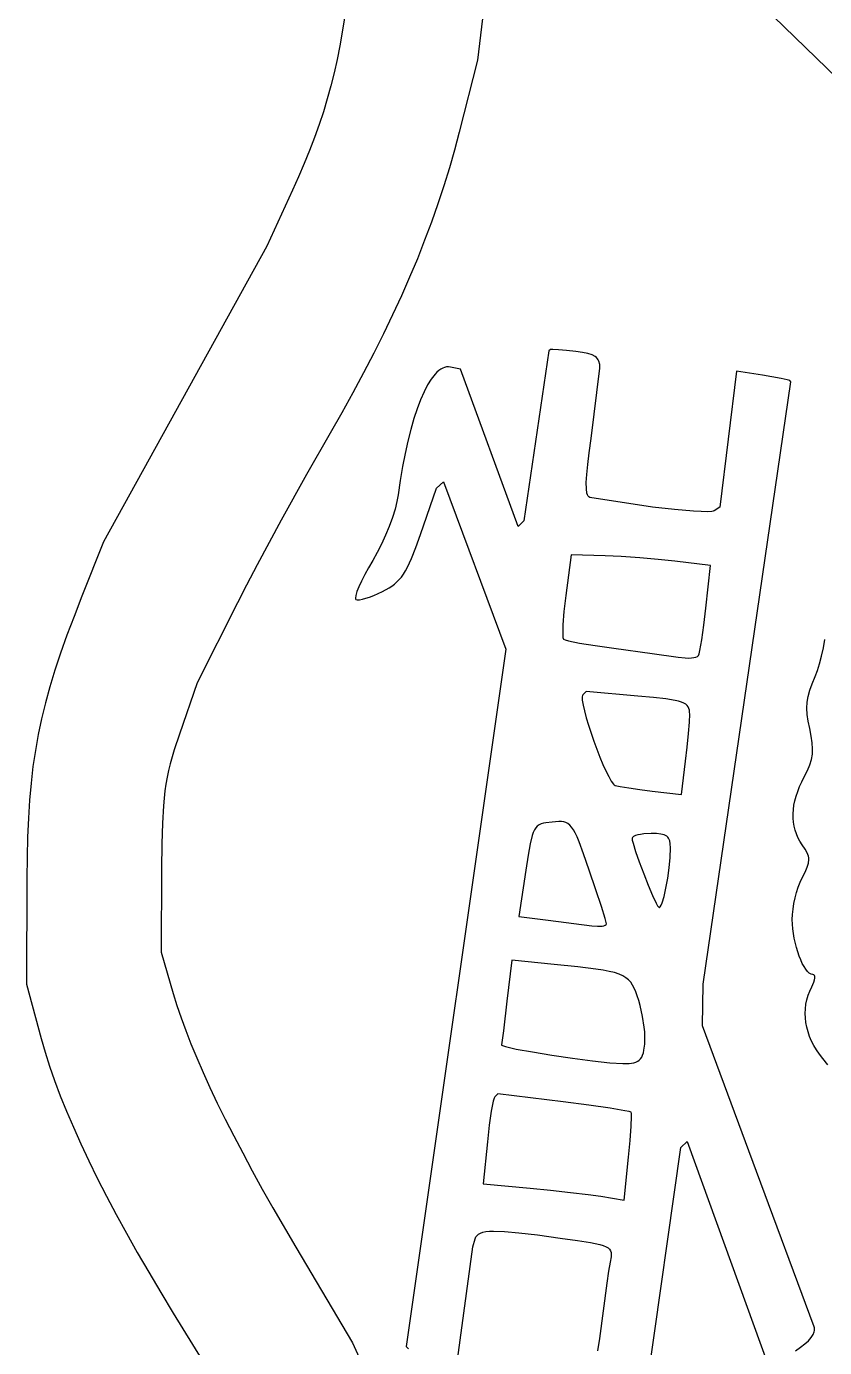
# Model space of a CAD drawing. Header units: millimetres. Extents: x 0.12 to 5.91, y 0.11 to 5.91.
# Drawn here: x 0.118 to 1.325, y 2.273 to 4.272 of the extents above; entities that cross this region are included whole.
import ezdxf

# ---------------------------------------------------------------- set-up
doc = ezdxf.new("R2010")
doc.units = ezdxf.units.MM
doc.header["$MEASUREMENT"] = 0

msp = doc.modelspace()

# ---------------------------------------------------------------- linework, layer by layer
at = {"flags": 128}
for points in [[(1.586899, 3.958127), (1.118833, 4.4127)], [(0.820101, 4.389519), (0.799964, 4.220927), (0.772435, 4.111922), (0.765322, 4.084953), (0.757583, 4.057911), (0.749207, 4.030769), (0.740181, 4.003499), (0.730496, 3.976075), (0.720138, 3.948469), (0.709096, 3.920654), (0.697358, 3.892603), (0.684914, 3.86429), (0.67175, 3.835686), (0.657856, 3.806765), (0.643221, 3.7775), (0.627831, 3.747863), (0.611676, 3.717828), (0.594744, 3.687367), (0.577024, 3.656453), (0.541574, 3.594237), (0.503362, 3.525083), (0.466982, 3.457418), (0.450914, 3.426776), (0.437027, 3.399667), (0.375911, 3.27849), (0.349391, 3.200938), (0.341545, 3.177142), (0.335379, 3.15593), (0.332861, 3.145816), (0.330687, 3.135775), (0.32883, 3.125616), (0.327266, 3.115148), (0.325968, 3.10418), (0.324912, 3.092522), (0.323421, 3.066367), (0.322589, 3.035156), (0.322212, 2.997362), (0.321553, 2.871338), (0.339936, 2.808327), (0.34542, 2.790513), (0.351714, 2.77188), (0.35882, 2.752427), (0.366739, 2.732154), (0.375469, 2.711059), (0.385012, 2.689143), (0.395367, 2.666405), (0.406536, 2.642844), (0.418518, 2.618459), (0.431314, 2.59325), (0.444924, 2.567216), (0.459348, 2.540356), (0.474587, 2.512671), (0.490641, 2.484158), (0.525195, 2.424651), (0.610772, 2.279998), (0.641936, 2.21214)], [(0.598896, 4.285179), (0.595541, 4.263548), (0.591825, 4.24251), (0.587723, 4.221974), (0.583211, 4.201848), (0.578266, 4.182041), (0.572864, 4.162463), (0.56698, 4.143022), (0.560592, 4.123627), (0.553674, 4.104187), (0.546203, 4.08461), (0.538156, 4.064807), (0.529507, 4.044686), (0.520234, 4.024155), (0.481258, 3.939793), (0.234668, 3.492366), (0.201759, 3.409663), (0.18991, 3.37937), (0.179187, 3.350783), (0.169537, 3.323641), (0.160911, 3.29768), (0.153257, 3.272639), (0.146523, 3.248255), (0.14066, 3.224265), (0.135614, 3.200408), (0.131337, 3.17642), (0.127775, 3.15204), (0.124879, 3.127005), (0.122596, 3.101053), (0.120877, 3.07392), (0.119669, 3.045346), (0.118922, 3.015067), (0.118585, 2.98282), (0.117866, 2.822868), (0.140179, 2.740468), (0.146079, 2.719949), (0.152868, 2.698679), (0.160544, 2.676663), (0.169105, 2.653905), (0.178547, 2.630412), (0.188869, 2.606189), (0.200068, 2.581241), (0.212141, 2.555572), (0.225085, 2.52919), (0.238899, 2.502098), (0.25358, 2.474302), (0.269125, 2.445807), (0.285531, 2.416618), (0.302797, 2.386742), (0.320919, 2.356182), (0.339895, 2.324945), (0.423342, 2.189148)], [(1.281118, 2.267881), (1.288846, 2.273168), (1.295384, 2.278267), (1.300724, 2.283165), (1.304856, 2.28785), (1.307772, 2.292311), (1.309463, 2.296537), (1.309846, 2.298557), (1.309919, 2.300515), (1.309681, 2.302407), (1.309132, 2.304234), (1.221938, 2.539125), (1.140471, 2.759475), (1.141157, 2.822868), (1.273909, 3.734113), (1.272261, 3.736093), (1.268522, 3.737357), (1.259559, 3.739336), (1.231332, 3.744354), (1.19205, 3.750635), (1.166606, 3.544401), (1.157821, 3.538971), (1.156489, 3.538477), (1.154337, 3.538111), (1.147762, 3.537753), (1.138477, 3.537874), (1.126866, 3.538449), (1.098187, 3.540868), (1.064777, 3.544819), (0.96985, 3.55942), (0.968513, 3.560138), (0.96737, 3.561409), (0.966421, 3.563254), (0.965669, 3.565692), (0.964752, 3.572427), (0.964623, 3.581773), (0.965286, 3.593888), (0.966744, 3.60893), (0.969003, 3.627057), (0.972065, 3.648429), (0.985156, 3.754864), (0.984856, 3.760613), (0.98371, 3.765371), (0.982763, 3.767418), (0.981537, 3.769264), (0.98001, 3.770926), (0.97816, 3.772418), (0.973398, 3.774958), (0.967072, 3.777009), (0.959004, 3.778697), (0.949013, 3.780147), (0.934721, 3.781774), (0.92268, 3.782856), (0.914156, 3.783297), (0.91161, 3.783248), (0.910417, 3.783004), (0.908174, 3.781329), (0.870357, 3.523779), (0.8617, 3.515122), (0.774556, 3.753501), (0.759044, 3.756585), (0.756154, 3.756908), (0.753257, 3.756735), (0.750356, 3.756074), (0.747455, 3.754935), (0.744556, 3.753325), (0.741664, 3.751253), (0.738782, 3.748728), (0.735914, 3.745758), (0.73023, 3.738517), (0.724643, 3.7296), (0.719178, 3.719074), (0.713865, 3.707007), (0.70873, 3.693468), (0.703802, 3.678525), (0.699109, 3.662245), (0.694678, 3.644698), (0.690538, 3.625952), (0.686715, 3.606074), (0.683239, 3.585133), (0.680136, 3.563197), (0.678294, 3.552952), (0.675315, 3.541352), (0.671341, 3.528764), (0.666516, 3.515558), (0.660983, 3.502103), (0.654886, 3.488767), (0.648367, 3.47592), (0.641571, 3.463931), (0.635143, 3.452916), (0.629434, 3.442462), (0.62455, 3.432811), (0.620594, 3.424203), (0.61767, 3.416881), (0.615883, 3.411085), (0.615337, 3.407058), (0.615562, 3.405783), (0.616137, 3.405041), (0.618281, 3.404471), (0.621588, 3.404592), (0.625892, 3.405354), (0.631028, 3.406709), (0.63683, 3.408606), (0.643131, 3.410996), (0.65657, 3.41706), (0.666255, 3.422368), (0.670532, 3.425164), (0.674491, 3.428145), (0.67818, 3.431381), (0.681644, 3.434941), (0.684927, 3.438893), (0.688077, 3.443306), (0.691139, 3.448248), (0.694157, 3.45379), (0.70025, 3.466944), (0.706719, 3.483317), (0.713931, 3.503461), (0.738166, 3.573326), (0.748563, 3.582941), (0.843009, 3.329694), (0.692365, 2.274098), (0.695878, 2.270642)], [(1.145373, 3.391568), (1.152247, 3.456176), (1.098431, 3.4629), (1.073486, 3.465619), (1.045349, 3.468052), (1.017469, 3.469934), (0.993296, 3.470998), (0.941976, 3.472372), (0.933652, 3.411105), (0.930801, 3.386935), (0.929192, 3.366416), (0.928889, 3.358204), (0.92894, 3.351717), (0.929358, 3.347228), (0.930158, 3.345008), (0.932583, 3.343852), (0.937655, 3.342414), (0.954495, 3.338924), (0.978184, 3.334994), (1.006224, 3.331081), (1.064255, 3.323345), (1.103743, 3.31752), (1.114282, 3.316335), (1.119137, 3.31622), (1.123549, 3.316409), (1.127393, 3.316893), (1.130543, 3.31766), (1.132874, 3.318702), (1.134262, 3.320008), (1.135253, 3.322723), (1.136449, 3.327805), (1.139273, 3.343897), (1.142369, 3.365934), (1.145373, 3.391568)], [(1.330013, 2.700624), (1.322168, 2.710353), (1.317183, 2.716676), (1.312707, 2.723176), (1.308743, 2.729829), (1.305296, 2.73661), (1.302368, 2.743492), (1.299965, 2.750451), (1.29809, 2.757461), (1.296746, 2.764496), (1.295939, 2.771532), (1.295671, 2.778543), (1.295946, 2.785503), (1.296769, 2.792387), (1.298143, 2.79917), (1.300072, 2.805827), (1.302561, 2.812331), (1.305612, 2.818658), (1.307455, 2.822425), (1.308839, 2.825939), (1.30976, 2.829123), (1.310209, 2.831901), (1.31018, 2.834195), (1.309669, 2.835929), (1.308667, 2.837026), (1.307168, 2.837409), (1.304568, 2.837941), (1.301914, 2.839482), (1.299235, 2.84195), (1.296563, 2.845261), (1.293928, 2.849333), (1.291361, 2.854085), (1.288893, 2.859432), (1.286554, 2.865292), (1.282388, 2.878223), (1.279108, 2.892216), (1.277877, 2.899405), (1.276959, 2.906611), (1.276386, 2.913752), (1.276189, 2.920746), (1.276493, 2.928156), (1.277366, 2.936207), (1.278745, 2.944641), (1.280571, 2.953201), (1.282781, 2.961629), (1.285314, 2.969668), (1.28811, 2.977061), (1.291107, 2.983549), (1.295512, 2.992372), (1.29866, 2.999643), (1.300548, 3.005772), (1.301177, 3.01117), (1.30102, 3.013724), (1.300548, 3.01625), (1.29866, 3.021423), (1.295512, 3.027101), (1.291107, 3.033695), (1.287706, 3.038974), (1.284787, 3.044415), (1.282349, 3.050015), (1.280391, 3.055774), (1.278914, 3.061689), (1.277918, 3.06776), (1.277403, 3.073983), (1.277368, 3.080358), (1.277814, 3.086883), (1.27874, 3.093556), (1.280146, 3.100376), (1.282033, 3.107341), (1.284401, 3.114448), (1.287248, 3.121698), (1.290576, 3.129087), (1.294384, 3.136615), (1.299079, 3.145987), (1.302643, 3.154552), (1.305117, 3.162675), (1.306541, 3.170721), (1.306958, 3.179053), (1.306408, 3.188037), (1.304932, 3.198038), (1.30257, 3.209419), (1.300241, 3.220764), (1.298793, 3.230948), (1.298264, 3.240338), (1.298692, 3.249304), (1.300116, 3.258213), (1.302573, 3.267434), (1.306102, 3.277335), (1.310741, 3.288284), (1.314244, 3.297155), (1.317539, 3.307563), (1.320553, 3.319126), (1.323211, 3.331465), (1.32544, 3.344199)], [(1.120999, 3.231192), (1.120915, 3.234513), (1.120581, 3.237483), (1.119911, 3.240132), (1.118823, 3.242488), (1.117232, 3.244581), (1.115055, 3.24644), (1.112209, 3.248094), (1.10861, 3.249572), (1.104173, 3.250904), (1.098816, 3.252119), (1.085006, 3.254316), (1.066509, 3.256396), (1.042657, 3.258593), (0.964231, 3.265434), (0.959261, 3.260464), (0.958662, 3.259377), (0.958357, 3.257646), (0.958565, 3.252429), (0.959759, 3.245164), (0.961816, 3.236199), (0.96461, 3.225886), (0.968015, 3.214574), (0.976161, 3.190353), (0.985252, 3.166337), (0.98984, 3.15528), (0.99429, 3.145325), (0.998475, 3.13682), (1.002272, 3.130116), (1.005555, 3.125564), (1.006965, 3.124203), (1.0082, 3.123512), (1.016038, 3.121801), (1.029178, 3.119603), (1.045788, 3.117201), (1.064035, 3.114879), (1.108775, 3.109573), (1.114845, 3.160102), (1.117208, 3.181344), (1.119156, 3.201828), (1.120487, 3.219222), (1.120999, 3.231192)], [(0.969094, 2.995415), (0.960548, 3.019819), (0.95366, 3.038271), (0.950649, 3.045511), (0.947824, 3.051559), (0.945112, 3.056513), (0.942436, 3.060471), (0.939719, 3.063532), (0.936888, 3.065795), (0.933866, 3.067358), (0.930577, 3.068319), (0.926945, 3.068778), (0.922896, 3.068832), (0.91324, 3.06812), (0.903621, 3.066978), (0.89966, 3.066198), (0.896191, 3.065146), (0.89316, 3.063723), (0.890512, 3.061831), (0.888193, 3.05937), (0.886148, 3.056241), (0.884322, 3.052346), (0.882662, 3.047584), (0.879617, 3.035068), (0.876576, 3.017899), (0.873104, 2.995286), (0.86263, 2.925351), (0.907033, 2.91975), (0.973248, 2.911053), (0.981726, 2.910318), (0.988686, 2.910607), (0.991372, 2.911106), (0.993408, 2.911826), (0.994705, 2.912755), (0.995173, 2.913883), (0.99315, 2.922149), (0.987559, 2.940277), (0.979255, 2.965591), (0.969094, 2.995415)], [(1.091894, 3.028867), (1.091647, 3.034914), (1.09074, 3.039783), (1.089992, 3.041812), (1.089021, 3.043589), (1.087809, 3.045129), (1.086337, 3.046447), (1.084586, 3.047556), (1.082537, 3.04847), (1.077469, 3.049774), (1.07098, 3.050472), (1.062919, 3.050679), (1.051627, 3.050105), (1.046689, 3.049433), (1.042382, 3.048543), (1.038824, 3.047466), (1.036136, 3.046232), (1.034436, 3.044869), (1.033844, 3.043409), (1.034225, 3.040578), (1.035305, 3.036187), (1.039206, 3.023639), (1.044836, 3.007602), (1.051486, 2.989911), (1.058446, 2.972403), (1.065005, 2.956915), (1.070454, 2.945283), (1.07254, 2.941487), (1.074081, 2.939344), (1.074654, 2.938975), (1.075257, 2.938969), (1.076543, 2.939984), (1.077913, 2.942263), (1.079342, 2.945676), (1.082277, 2.955401), (1.085145, 2.96814), (1.087743, 2.982874), (1.089869, 2.998586), (1.091321, 3.014256), (1.091894, 3.028867)], [(1.053224, 2.743819), (1.05299, 2.750334), (1.052316, 2.757668), (1.049844, 2.77379), (1.046185, 2.790183), (1.044029, 2.797854), (1.041717, 2.804843), (1.039399, 2.811011), (1.037068, 2.816479), (1.034568, 2.821305), (1.031746, 2.82555), (1.028445, 2.829271), (1.02451, 2.832529), (1.019787, 2.835381), (1.014119, 2.837887), (1.007352, 2.840107), (0.99933, 2.842098), (0.989897, 2.843919), (0.9789, 2.845631), (0.951589, 2.84896), (0.916153, 2.852557), (0.851788, 2.858827), (0.844638, 2.797224), (0.839239, 2.752293), (0.836298, 2.730774), (0.836607, 2.730285), (0.83772, 2.729701), (0.842178, 2.728273), (0.858746, 2.724579), (0.883101, 2.720139), (0.91234, 2.715401), (0.943562, 2.710813), (0.973864, 2.706822), (1.000345, 2.703876), (1.020103, 2.702422), (1.029272, 2.702498), (1.033177, 2.702907), (1.036659, 2.7036), (1.039739, 2.704603), (1.042438, 2.705944), (1.044778, 2.707648), (1.04678, 2.709744), (1.048466, 2.712258), (1.049858, 2.715217), (1.050976, 2.718648), (1.051843, 2.722577), (1.052908, 2.732039), (1.053224, 2.743819)], [(1.032249, 2.628957), (1.029566, 2.629871), (1.023152, 2.631211), (1.000818, 2.634915), (0.968605, 2.639555), (0.929873, 2.644616), (0.830789, 2.656981), (0.826163, 2.652355), (0.825101, 2.650128), (0.823852, 2.64554), (0.820981, 2.630402), (0.817915, 2.609182), (0.81502, 2.584118), (0.808502, 2.520508), (0.879969, 2.513876), (0.910489, 2.510858), (0.940757, 2.507545), (0.967276, 2.504338), (0.986549, 2.501639), (1.021661, 2.496034), (1.028602, 2.560849), (1.031037, 2.586275), (1.032536, 2.607592), (1.032981, 2.622564), (1.032769, 2.626973), (1.032249, 2.628957)], [(1.057868, 2.223382), (1.107767, 2.575278), (1.117206, 2.584717), (1.239872, 2.246069)], [(0.769847, 2.254027), (0.792807, 2.42541), (0.796688, 2.437527), (0.797803, 2.440168), (0.799406, 2.442462), (0.80159, 2.444408), (0.804449, 2.446008), (0.808075, 2.447262), (0.812561, 2.448171), (0.818, 2.448736), (0.824487, 2.448957), (0.84097, 2.448372), (0.862756, 2.446419), (0.890589, 2.443104), (0.925212, 2.438434), (0.951397, 2.434708), (0.971106, 2.431563), (0.985185, 2.42859), (0.990378, 2.427041), (0.994479, 2.425383), (0.997596, 2.423564), (0.999834, 2.421534), (1.001297, 2.419242), (1.002093, 2.416637), (1.002327, 2.413668), (1.002103, 2.410284), (1.000708, 2.402068), (0.99834, 2.388487), (0.995523, 2.370083), (0.989956, 2.328469), (0.984409, 2.2866), (0.981613, 2.26792)]]:
    msp.add_lwpolyline(points, dxfattribs=at)

doc.saveas('drawing.dxf')
